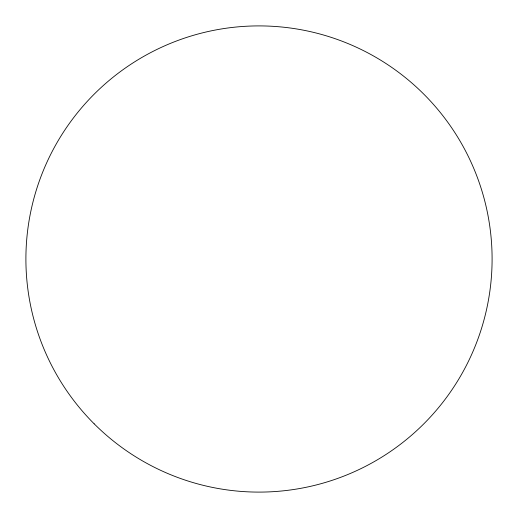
<?xml version="1.0" encoding="UTF-8"?>
<svg xmlns="http://www.w3.org/2000/svg" width="518" height="518" viewBox="0 0 518 518"><rect width="100%" height="100%" fill="white"/><g stroke="black" fill="none" stroke-linecap="round" stroke-linejoin="round"><path stroke-width="0.78" d="M94.172 423.828A233.1 233.1 0 0 0 484.155 319.328A233.1 233.1 0 0 0 198.672 33.845A233.1 233.1 0 0 0 94.172 423.828"/></g></svg>
